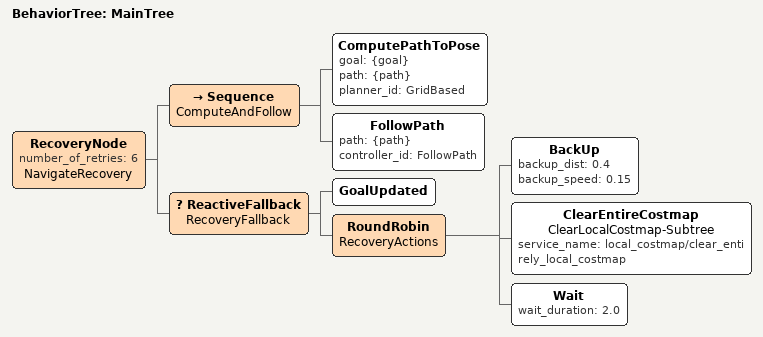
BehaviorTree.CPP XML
<root main_tree_to_execute="MainTree">
  <BehaviorTree ID="MainTree">
    <RecoveryNode number_of_retries="6" name="NavigateRecovery">

      <Sequence name="ComputeAndFollow">
        <ComputePathToPose goal="{goal}" path="{path}" planner_id="GridBased"/>
        <FollowPath path="{path}" controller_id="FollowPath"/>
      </Sequence>

      <ReactiveFallback name="RecoveryFallback">
        <GoalUpdated/>
        <RoundRobin name="RecoveryActions">
          <BackUp backup_dist="0.4" backup_speed="0.15"/>

          <ClearEntireCostmap name="ClearLocalCostmap-Subtree" service_name="local_costmap/clear_entirely_local_costmap"/>

          <Wait wait_duration="2.0"/>
        </RoundRobin>
      </ReactiveFallback>

    </RecoveryNode>
  </BehaviorTree>
</root>
